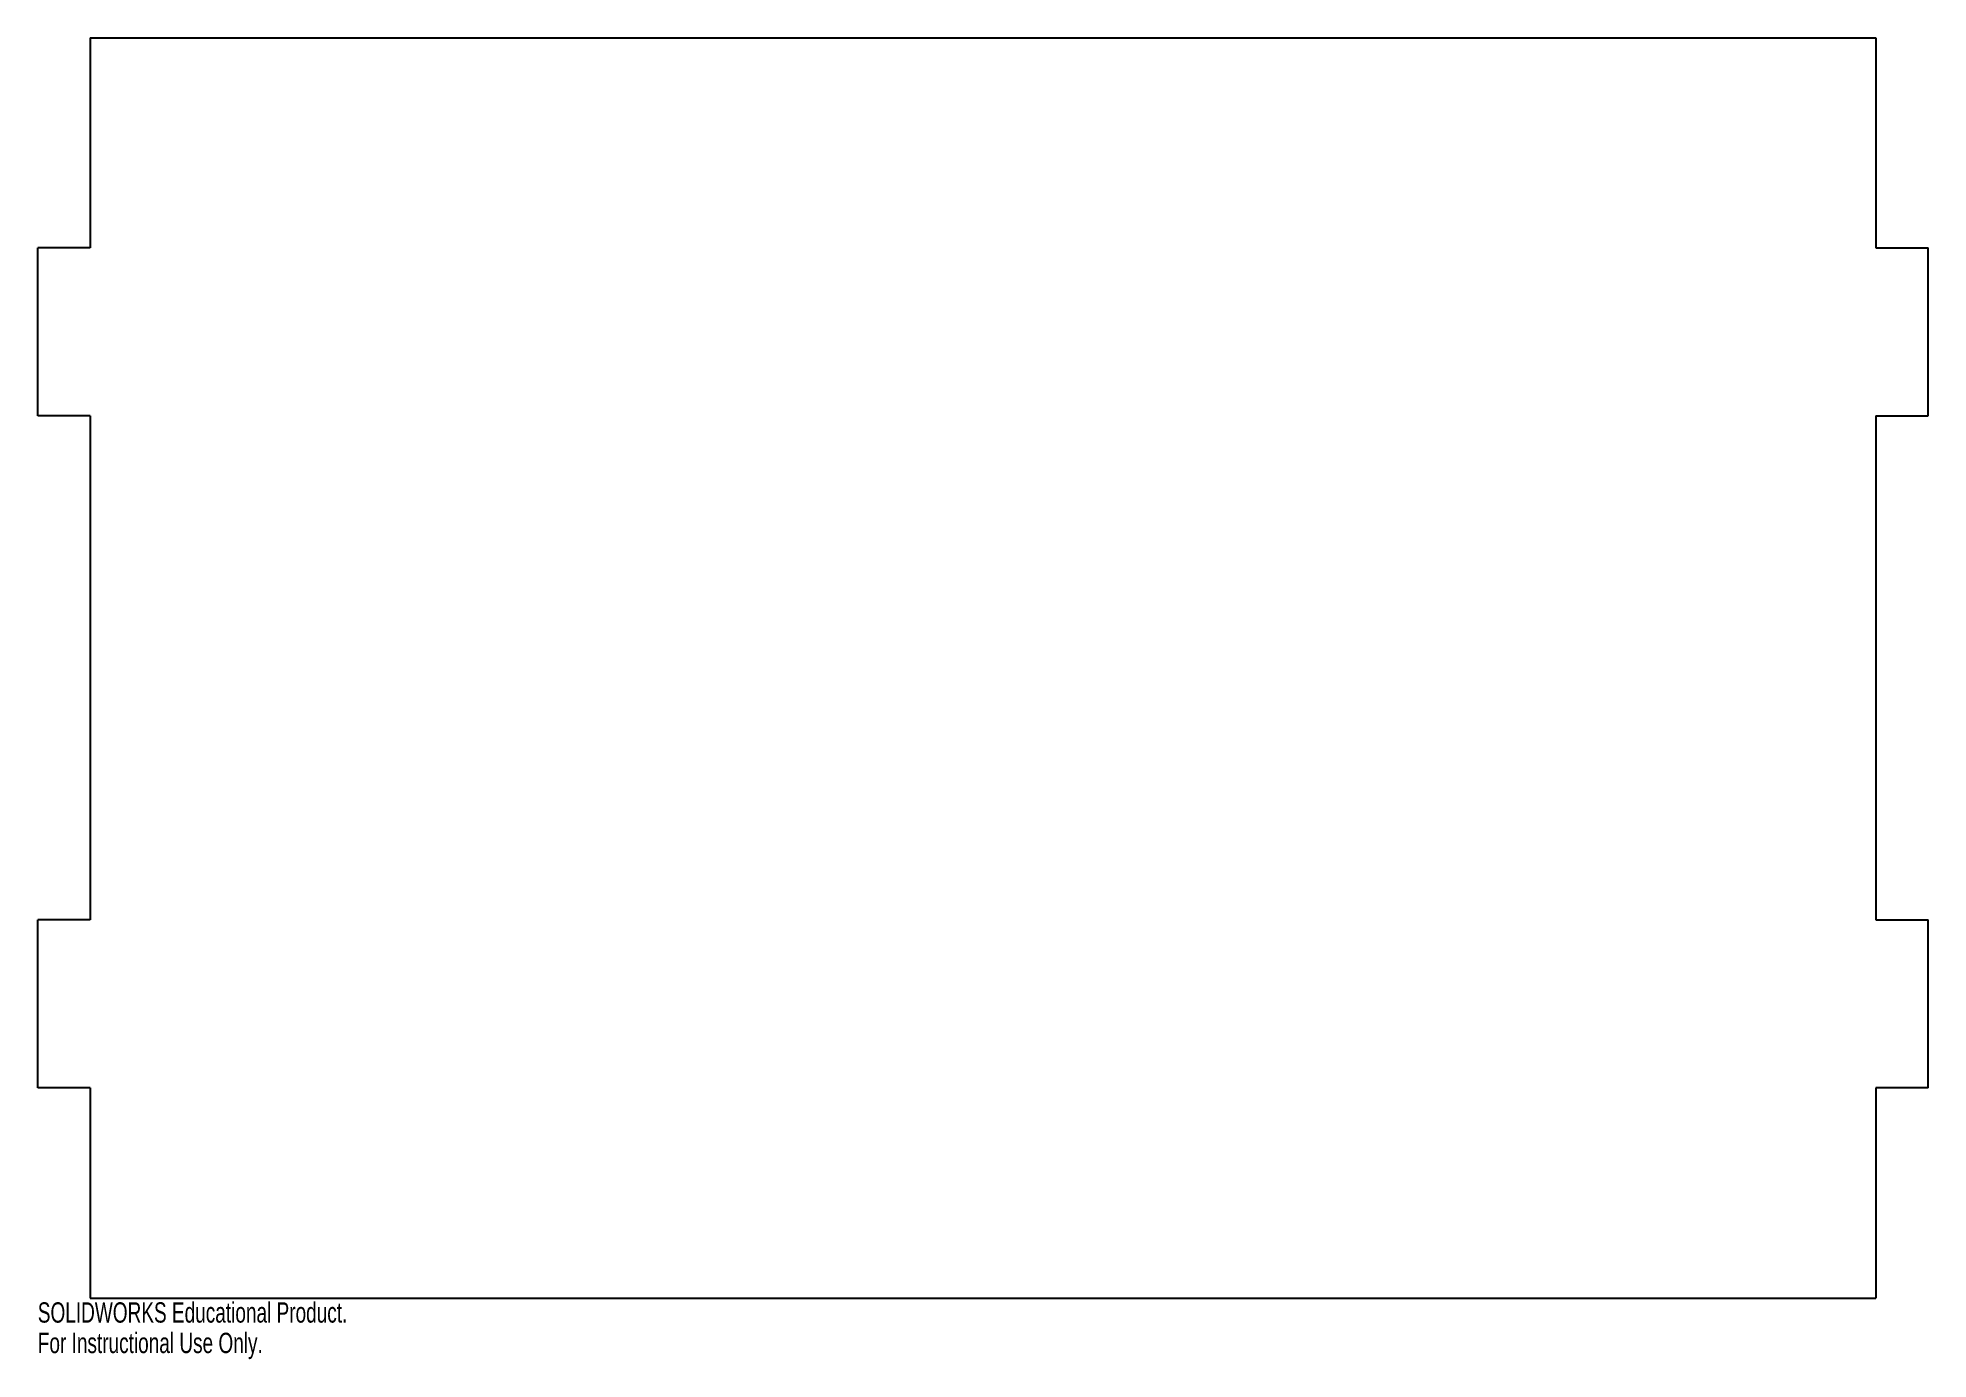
# Model space of a CAD drawing. Header units: millimetres. Extents: x -225 to 225, y -165 to 150.
import ezdxf

# ---------------------------------------------------------------- set-up
doc = ezdxf.new("R2010")
doc.units = ezdxf.units.MM
doc.styles.add('SLDTEXTSTYLE0', font='TXT', dxfattribs={"width": 0.7})

msp = doc.modelspace()

# ---------------------------------------------------------------- linework, layer by layer
at = {"color": 7, "linetype": 'Continuous', "lineweight": 25}
for p, q in [((-212.5, 150), (-212.5, 100)), ((-212.5, 150), (212.5, 150)), ((212.5, 150), (212.5, 100)), ((-225, 60), (-225, 100)), ((-212.5, 100), (-225, 100)), ((212.5, 100), (225, 100)), ((225, 60), (225, 100)), ((-212.5, 60), (-225, 60)), ((-212.5, 60), (-212.5, -60)), ((212.5, 60), (225, 60)), ((212.5, 60), (212.5, -60)), ((-225, -100), (-225, -60)), ((-212.5, -60), (-225, -60)), ((212.5, -60), (225, -60)), ((225, -100), (225, -60)), ((-212.5, -100), (-225, -100)), ((-212.5, -100), (-212.5, -150)), ((225, -100), (212.5, -100)), ((212.5, -100), (212.5, -150)), ((-212.5, -150), (212.5, -150))]:
    msp.add_line(p, q, dxfattribs=at)

# ---------------------------------------------------------------- texts
at = {"color": 7, "linetype": 'Continuous', "char_height": 4.8336, "attachment_point": 1, "style": 'SLDTEXTSTYLE0'}
for s, insert in [('SOLIDWORKS Educational Product.', (-225, -151.02)), ('For Instructional Use Only.', (-225, -158.27))]:
    msp.add_mtext(s, dxfattribs=dict(at, insert=insert))

doc.saveas('drawing.dxf')
